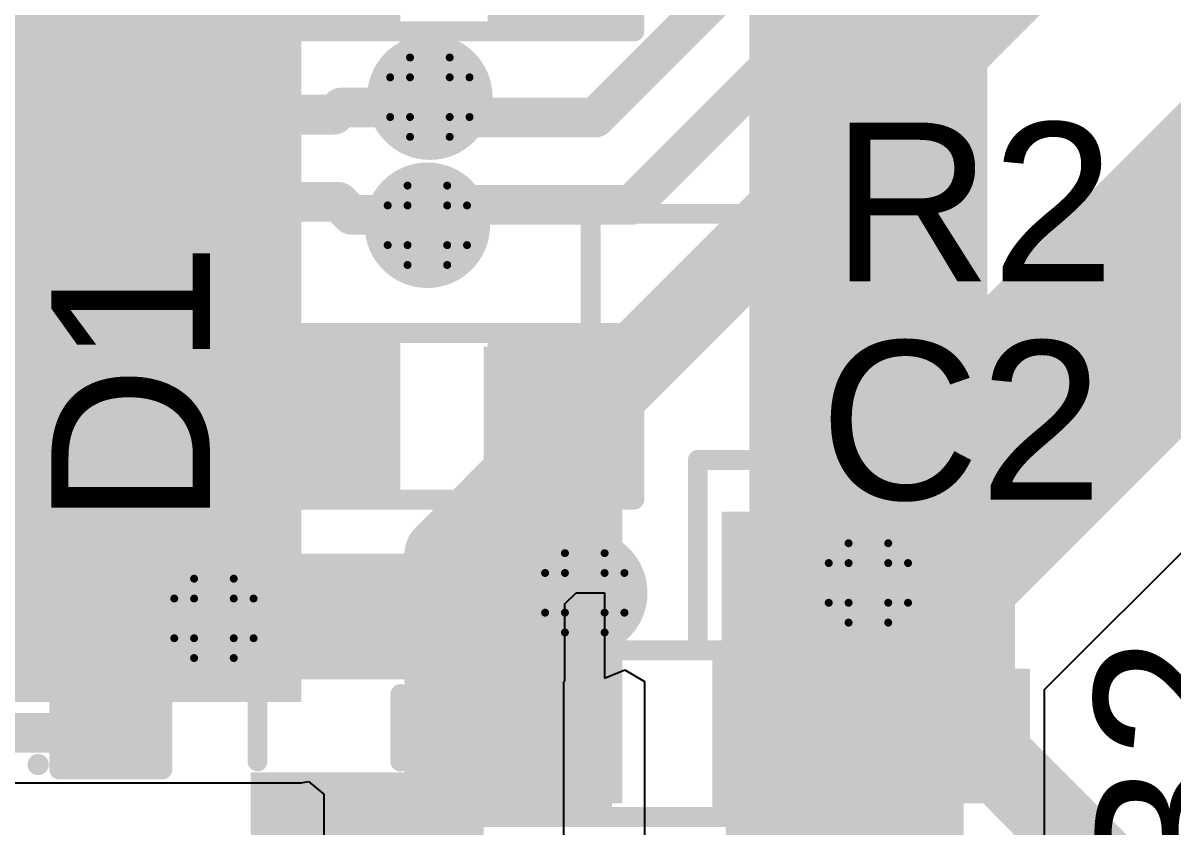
# Model space of a CAD drawing. Header units: millimetres. Extents: x -2.4 to 8.6, y -1 to 5.2.
# Drawn here: x -0.1971 to 0.0928, y 0.6825 to 0.8851 of the extents above; entities that cross this region are included whole.
import ezdxf

# ---------------------------------------------------------------- set-up
doc = ezdxf.new("R2010")
doc.units = ezdxf.units.MM
doc.header["$MEASUREMENT"] = 0
for name, color, linetype in [('BottomLayer', 5, 'Continuous'), ('BottomSolder', 6, 'Continuous'), ('DrillDrawing', 1, 'Continuous'), ('Mechanical2', 216, 'Continuous'), ('TopLayer', 1, 'Continuous'), ('TopOverlay', 2, 'Continuous'), ('TopPaste', 8, 'Continuous'), ('TopSolder', 216, 'Continuous'), ('ViaHoleLayer', 16, 'Continuous')]:
    doc.layers.add(name, color=color, linetype=linetype)
doc.styles.add('Arial', font='', dxfattribs={"height": 0.2})
doc.styles.get('Arial').set_extended_font_data('Arial')

# ---------------------------------------------------------------- blocks, each defined once
blk = doc.blocks.new('IND_0603__1608_M_______7')
at = {"layer": 'TopLayer'}
for points in [[(-0.03937, 0.01574805), (-0.015748, 0.01574805), (-0.015748, -0.01574805), (-0.03937, -0.01574805)], [(0.0157481, 0.01574805), (0.0393701, 0.01574805), (0.0393701, -0.01574805), (0.0157481, -0.01574805)]]:
    blk.add_hatch(color=1, dxfattribs=at).paths.add_polyline_path(points)
at = {"layer": 'TopPaste'}
for points in [[(-0.03937, 0.01574805), (-0.015748, 0.01574805), (-0.015748, -0.01574805), (-0.03937, -0.01574805)], [(0.0157481, 0.01574805), (0.0393701, 0.01574805), (0.0393701, -0.01574805), (0.0157481, -0.01574805)]]:
    blk.add_hatch(color=8, dxfattribs=at).paths.add_polyline_path(points)
at = {"layer": 'TopSolder'}
for points in [[(-0.04337, 0.01974805), (-0.011748, 0.01974805), (-0.011748, -0.01974805), (-0.04337, -0.01974805)], [(0.0117481, 0.01974805), (0.0433701, 0.01974805), (0.0433701, -0.01974805), (0.0117481, -0.01974805)]]:
    blk.add_hatch(color=216, dxfattribs=at).paths.add_polyline_path(points)
at = {"layer": 'TopOverlay', "const_width": 0.005}
for points in [[(0.009, 0.018), (-0.008, 0.018)], [(0.009, -0.018), (-0.008, -0.018)]]:
    blk.add_lwpolyline(points, dxfattribs=at)
at = {"layer": 'TopOverlay', "const_width": 0.0025}
for points in [[(-0.00925, 0.018, 1), (-0.00675, 0.018, 1)], [(0.00775, 0.018, 1), (0.01025, 0.018, 1)], [(-0.00925, -0.018, 1), (-0.00675, -0.018, 1)], [(0.00775, -0.018, 1), (0.01025, -0.018, 1)]]:
    blk.add_lwpolyline(points, format="xyb", close=True, dxfattribs=at)
blk = doc.blocks.new('R___0603_18')
at = {"layer": 'TopLayer'}
for points in [[(-0.015, 0.0175), (-0.015, -0.0175), (-0.045, -0.0175), (-0.045, 0.0175)], [(0.045, 0.0175), (0.045, -0.0175), (0.015, -0.0175), (0.015, 0.0175)]]:
    blk.add_hatch(color=1, dxfattribs=at).paths.add_polyline_path(points)
at = {"layer": 'TopPaste'}
for points in [[(-0.015, 0.0175), (-0.015, -0.0175), (-0.045, -0.0175), (-0.045, 0.0175)], [(0.045, 0.0175), (0.045, -0.0175), (0.015, -0.0175), (0.015, 0.0175)]]:
    blk.add_hatch(color=8, dxfattribs=at).paths.add_polyline_path(points)
at = {"layer": 'TopSolder'}
for points in [[(-0.011, 0.0215), (-0.011, -0.0215), (-0.049, -0.0215), (-0.049, 0.0215)], [(0.049, 0.0215), (0.049, -0.0215), (0.011, -0.0215), (0.011, 0.0215)]]:
    blk.add_hatch(color=216, dxfattribs=at).paths.add_polyline_path(points)
at = {"layer": 'TopOverlay', "const_width": 0.005}
for points in [[(-0.048, 0.021), (-0.048, -0.021)], [(0.048, 0.021), (-0.048, 0.021)], [(0.048, 0.021), (0.048, -0.021)], [(0.048, -0.021), (-0.048, -0.021)]]:
    blk.add_lwpolyline(points, dxfattribs=at)
at = {"layer": 'TopOverlay', "const_width": 0.0025}
for points in [[(-0.04925, 0.021, 1), (-0.04675, 0.021, 1)], [(-0.04925, 0.021, 1), (-0.04675, 0.021, 1)], [(0.04675, 0.021, 1), (0.04925, 0.021, 1)], [(0.04675, 0.021, 1), (0.04925, 0.021, 1)], [(-0.04925, -0.021, 1), (-0.04675, -0.021, 1)], [(-0.04925, -0.021, 1), (-0.04675, -0.021, 1)], [(0.04675, -0.021, 1), (0.04925, -0.021, 1)], [(0.04675, -0.021, 1), (0.04925, -0.021, 1)]]:
    blk.add_lwpolyline(points, format="xyb", close=True, dxfattribs=at)
blk = doc.blocks.new('R___0603_19')
at = {"layer": 'TopLayer'}
for points in [[(-0.015, 0.0175), (-0.015, -0.0175), (-0.045, -0.0175), (-0.045, 0.0175)], [(0.045, 0.0175), (0.045, -0.0175), (0.015, -0.0175), (0.015, 0.0175)]]:
    blk.add_hatch(color=1, dxfattribs=at).paths.add_polyline_path(points)
at = {"layer": 'TopPaste'}
for points in [[(-0.015, 0.0175), (-0.015, -0.0175), (-0.045, -0.0175), (-0.045, 0.0175)], [(0.045, 0.0175), (0.045, -0.0175), (0.015, -0.0175), (0.015, 0.0175)]]:
    blk.add_hatch(color=8, dxfattribs=at).paths.add_polyline_path(points)
at = {"layer": 'TopSolder'}
for points in [[(-0.011, 0.0215), (-0.011, -0.0215), (-0.049, -0.0215), (-0.049, 0.0215)], [(0.049, 0.0215), (0.049, -0.0215), (0.011, -0.0215), (0.011, 0.0215)]]:
    blk.add_hatch(color=216, dxfattribs=at).paths.add_polyline_path(points)
at = {"layer": 'TopOverlay', "const_width": 0.005}
for points in [[(0.048, 0.021), (-0.048, 0.021)], [(-0.048, 0.021), (-0.048, -0.021)], [(0.048, 0.021), (0.048, -0.021)], [(0.048, -0.021), (-0.048, -0.021)]]:
    blk.add_lwpolyline(points, dxfattribs=at)
at = {"layer": 'TopOverlay', "const_width": 0.0025}
for points in [[(-0.04925, 0.021, 1), (-0.04675, 0.021, 1)], [(-0.04925, 0.021, 1), (-0.04675, 0.021, 1)], [(0.04675, 0.021, 1), (0.04925, 0.021, 1)], [(0.04675, 0.021, 1), (0.04925, 0.021, 1)], [(-0.04925, -0.021, 1), (-0.04675, -0.021, 1)], [(-0.04925, -0.021, 1), (-0.04675, -0.021, 1)], [(0.04675, -0.021, 1), (0.04925, -0.021, 1)], [(0.04675, -0.021, 1), (0.04925, -0.021, 1)]]:
    blk.add_lwpolyline(points, format="xyb", close=True, dxfattribs=at)
blk = doc.blocks.new('IND_0603__1608_M_______30')
at = {"layer": 'TopLayer'}
for points in [[(-0.03937, 0.01574805), (-0.015748, 0.01574805), (-0.015748, -0.01574805), (-0.03937, -0.01574805)], [(0.0157481, 0.01574805), (0.0393701, 0.01574805), (0.0393701, -0.01574805), (0.0157481, -0.01574805)]]:
    blk.add_hatch(color=1, dxfattribs=at).paths.add_polyline_path(points)
at = {"layer": 'TopPaste'}
for points in [[(-0.03937, 0.01574805), (-0.015748, 0.01574805), (-0.015748, -0.01574805), (-0.03937, -0.01574805)], [(0.0157481, 0.01574805), (0.0393701, 0.01574805), (0.0393701, -0.01574805), (0.0157481, -0.01574805)]]:
    blk.add_hatch(color=8, dxfattribs=at).paths.add_polyline_path(points)
at = {"layer": 'TopSolder'}
for points in [[(-0.04337, 0.01974805), (-0.011748, 0.01974805), (-0.011748, -0.01974805), (-0.04337, -0.01974805)], [(0.0117481, 0.01974805), (0.0433701, 0.01974805), (0.0433701, -0.01974805), (0.0117481, -0.01974805)]]:
    blk.add_hatch(color=216, dxfattribs=at).paths.add_polyline_path(points)
at = {"layer": 'TopOverlay', "const_width": 0.005}
for points in [[(-0.008, 0.018), (0.009, 0.018)], [(-0.008, -0.018), (0.009, -0.018)]]:
    blk.add_lwpolyline(points, dxfattribs=at)
at = {"layer": 'TopOverlay', "const_width": 0.0025}
for points in [[(-0.00925, 0.018, 1), (-0.00675, 0.018, 1)], [(0.00775, 0.018, 1), (0.01025, 0.018, 1)], [(-0.00925, -0.018, 1), (-0.00675, -0.018, 1)], [(0.00775, -0.018, 1), (0.01025, -0.018, 1)]]:
    blk.add_lwpolyline(points, format="xyb", close=True, dxfattribs=at)
blk = doc.blocks.new('X1SON_31')
at = {"layer": 'TopLayer'}
for points in [[(-0.019685, 0.0098425), (-0.007874, 0.0098425), (-0.007874, -0.0098425), (-0.019685, -0.0098425)], [(0.0078741, 0.0098425), (0.0196851, 0.0098425), (0.0196851, -0.0098425), (0.0078741, -0.0098425)]]:
    blk.add_hatch(color=1, dxfattribs=at).paths.add_polyline_path(points)
at = {"layer": 'TopPaste'}
for points in [[(-0.019685, 0.0098425), (-0.007874, 0.0098425), (-0.007874, -0.0098425), (-0.019685, -0.0098425)], [(0.0078741, 0.0098425), (0.0196851, 0.0098425), (0.0196851, -0.0098425), (0.0078741, -0.0098425)]]:
    blk.add_hatch(color=8, dxfattribs=at).paths.add_polyline_path(points)
at = {"layer": 'TopSolder'}
for points in [[(-0.023685, 0.0138425), (-0.003874, 0.0138425), (-0.003874, -0.0138425), (-0.023685, -0.0138425)], [(0.0038741, 0.0138425), (0.0236851, 0.0138425), (0.0236851, -0.0138425), (0.0038741, -0.0138425)]]:
    blk.add_hatch(color=216, dxfattribs=at).paths.add_polyline_path(points)
at = {"layer": 'TopOverlay'}
for points, const_width in [([(-0.0215967, 0.0183104, 1), (-0.0219425, 0.0183104, 1)], 0.005), ([(-0.0231925, 0.0183104, 1), (-0.0206925, 0.0183104, 1)], 0.0025), ([(-0.0228467, 0.0183104, 1), (-0.0203467, 0.0183104, 1)], 0.0025), ([(-0.02425, 0.013, 1), (-0.02175, 0.013, 1)], 0.0025), ([(-0.02425, 0.013, 1), (-0.02175, 0.013, 1)], 0.0025), ([(0.02175, 0.013, 1), (0.02425, 0.013, 1)], 0.0025), ([(0.02175, 0.013, 1), (0.02425, 0.013, 1)], 0.0025), ([(-0.02425, -0.013, 1), (-0.02175, -0.013, 1)], 0.0025), ([(-0.02425, -0.013, 1), (-0.02175, -0.013, 1)], 0.0025), ([(0.02175, -0.013, 1), (0.02425, -0.013, 1)], 0.0025), ([(0.02175, -0.013, 1), (0.02425, -0.013, 1)], 0.0025)]:
    blk.add_lwpolyline(points, format="xyb", close=True, dxfattribs=dict(at, const_width=const_width))
at = {"layer": 'TopOverlay', "const_width": 0.005}
for points in [[(-0.023, 0.013), (0.023, 0.013)], [(-0.023, 0.013), (-0.023, -0.013)], [(0.023, 0.013), (0.023, -0.013)], [(-0.023, -0.013), (0.023, -0.013)]]:
    blk.add_lwpolyline(points, dxfattribs=at)
blk = doc.blocks.new('C___0603_75')
at = {"layer": 'TopLayer'}
for points in [[(-0.015, 0.0175), (-0.015, -0.0175), (-0.045, -0.0175), (-0.045, 0.0175)], [(0.045, 0.0175), (0.045, -0.0175), (0.015, -0.0175), (0.015, 0.0175)]]:
    blk.add_hatch(color=1, dxfattribs=at).paths.add_polyline_path(points)
at = {"layer": 'TopPaste'}
for points in [[(-0.015, 0.0175), (-0.015, -0.0175), (-0.045, -0.0175), (-0.045, 0.0175)], [(0.045, 0.0175), (0.045, -0.0175), (0.015, -0.0175), (0.015, 0.0175)]]:
    blk.add_hatch(color=8, dxfattribs=at).paths.add_polyline_path(points)
at = {"layer": 'TopSolder'}
for points in [[(-0.0126378, 0.0198622), (-0.0126378, -0.0198622), (-0.0473622, -0.0198622), (-0.0473622, 0.0198622)], [(0.0473622, 0.0198622), (0.0473622, -0.0198622), (0.0126378, -0.0198622), (0.0126378, 0.0198622)]]:
    blk.add_hatch(color=216, dxfattribs=at).paths.add_polyline_path(points)
at = {"layer": 'TopOverlay', "const_width": 0.005}
for points in [[(-0.049, 0.021), (-0.049, -0.021)], [(-0.018, 0.021), (-0.049, 0.021)], [(0.049, 0.021), (0.018, 0.021)], [(0.049, 0.021), (0.049, -0.021)], [(-0.018, -0.021), (-0.049, -0.021)], [(0.049, -0.021), (0.018, -0.021)]]:
    blk.add_lwpolyline(points, dxfattribs=at)
at = {"layer": 'TopOverlay', "const_width": 0.0025}
for points in [[(-0.05025, 0.021, 1), (-0.04775, 0.021, 1)], [(-0.05025, 0.021, 1), (-0.04775, 0.021, 1)], [(-0.01925, 0.021, 1), (-0.01675, 0.021, 1)], [(0.01675, 0.021, 1), (0.01925, 0.021, 1)], [(0.04775, 0.021, 1), (0.05025, 0.021, 1)], [(0.04775, 0.021, 1), (0.05025, 0.021, 1)], [(-0.05025, -0.021, 1), (-0.04775, -0.021, 1)], [(-0.05025, -0.021, 1), (-0.04775, -0.021, 1)], [(-0.01925, -0.021, 1), (-0.01675, -0.021, 1)], [(0.01675, -0.021, 1), (0.01925, -0.021, 1)], [(0.04775, -0.021, 1), (0.05025, -0.021, 1)], [(0.04775, -0.021, 1), (0.05025, -0.021, 1)]]:
    blk.add_lwpolyline(points, format="xyb", close=True, dxfattribs=at)

msp = doc.modelspace()

# ---------------------------------------------------------------- hatches: boundary and pattern name
at = {"layer": 'BottomLayer'}
msp.add_hatch(color=5, dxfattribs=at).paths.add_polyline_path([(-0.234, 0.714), (-0.127, 0.714), (-0.127, 0.95), (-0.234, 0.95)])
h = msp.add_hatch(color=5, dxfattribs=at)
edge = h.paths.add_edge_path()
edge.add_arc((-0.0945583, 0.8664081), 0.011811, 0, 360)
h = msp.add_hatch(color=5, dxfattribs=at)
edge = h.paths.add_edge_path()
edge.add_arc((-0.095189, 0.8341294), 0.011811, 0, 360)
h = msp.add_hatch(color=5, dxfattribs=at)
edge = h.paths.add_edge_path()
edge.add_arc((0.016, 0.744), 0.011811, 0, 360)
h = msp.add_hatch(color=5, dxfattribs=at)
edge = h.paths.add_edge_path()
edge.add_arc((-0.0555063, 0.7415062), 0.011811, 0, 360)
h = msp.add_hatch(color=5, dxfattribs=at)
edge = h.paths.add_edge_path()
edge.add_arc((-0.149, 0.735071), 0.011811, 0, 360)
at = {"layer": 'BottomSolder'}
h = msp.add_hatch(color=6, dxfattribs=at)
edge = h.paths.add_edge_path()
edge.add_arc((-0.0945583, 0.8664081), 0.015811, 0, 360)
h = msp.add_hatch(color=6, dxfattribs=at)
edge = h.paths.add_edge_path()
edge.add_arc((-0.095189, 0.8341294), 0.015811, 0, 360)
h = msp.add_hatch(color=6, dxfattribs=at)
edge = h.paths.add_edge_path()
edge.add_arc((0.016, 0.744), 0.015811, 0, 360)
h = msp.add_hatch(color=6, dxfattribs=at)
edge = h.paths.add_edge_path()
edge.add_arc((-0.0555063, 0.7415062), 0.015811, 0, 360)
h = msp.add_hatch(color=6, dxfattribs=at)
edge = h.paths.add_edge_path()
edge.add_arc((-0.149, 0.735071), 0.015811, 0, 360)
at = {"layer": 'TopLayer'}
h = msp.add_hatch(color=1, dxfattribs=at)
edge = h.paths.add_edge_path()
edge.add_arc((-0.0945583, 0.8664081), 0.011811, 0, 360)
h = msp.add_hatch(color=1, dxfattribs=at)
edge = h.paths.add_edge_path()
edge.add_arc((-0.095189, 0.8341294), 0.011811, 0, 360)
for points in [[(-0.081, 0.6885), (-0.046, 0.6885), (-0.046, 0.8035), (-0.081, 0.8035)], [(-0.021, 0.6885), (0.053, 0.6885), (0.053, 0.762), (-0.021, 0.762)], [(-0.1357481, 0.642), (-0.1010001, 0.642), (-0.1010001, 0.6922518), (-0.1357481, 0.6922518)]]:
    msp.add_hatch(color=1, dxfattribs=at).paths.add_polyline_path(points)
h = msp.add_hatch(color=1, dxfattribs=at)
edge = h.paths.add_edge_path()
edge.add_arc((0.016, 0.744), 0.011811, 0, 360)
h = msp.add_hatch(color=1, dxfattribs=at)
edge = h.paths.add_edge_path()
edge.add_arc((-0.0555063, 0.7415062), 0.011811, 0, 360)
h = msp.add_hatch(color=1, dxfattribs=at)
edge = h.paths.add_edge_path()
edge.add_arc((-0.149, 0.735071), 0.011811, 0, 360)
at = {"layer": 'TopSolder'}
h = msp.add_hatch(color=216, dxfattribs=at)
edge = h.paths.add_edge_path()
edge.add_arc((-0.0945583, 0.8664081), 0.015811, 0, 360)
h = msp.add_hatch(color=216, dxfattribs=at)
edge = h.paths.add_edge_path()
edge.add_arc((-0.095189, 0.8341294), 0.015811, 0, 360)
h = msp.add_hatch(color=216, dxfattribs=at)
edge = h.paths.add_edge_path()
edge.add_arc((0.016, 0.744), 0.015811, 0, 360)
h = msp.add_hatch(color=216, dxfattribs=at)
edge = h.paths.add_edge_path()
edge.add_arc((-0.0555063, 0.7415062), 0.015811, 0, 360)
h = msp.add_hatch(color=216, dxfattribs=at)
edge = h.paths.add_edge_path()
edge.add_arc((-0.149, 0.735071), 0.015811, 0, 360)
at = {"layer": 'ViaHoleLayer'}
h = msp.add_hatch(color=16, dxfattribs=at)
edge = h.paths.add_edge_path()
edge.add_arc((-0.0945583, 0.8664081), 0.0059055, 0, 360)
h = msp.add_hatch(color=16, dxfattribs=at)
edge = h.paths.add_edge_path()
edge.add_arc((-0.095189, 0.8341294), 0.0059055, 0, 360)
h = msp.add_hatch(color=16, dxfattribs=at)
edge = h.paths.add_edge_path()
edge.add_arc((0.016, 0.744), 0.0059055, 0, 360)
h = msp.add_hatch(color=16, dxfattribs=at)
edge = h.paths.add_edge_path()
edge.add_arc((-0.0555063, 0.7415062), 0.0059055, 0, 360)
h = msp.add_hatch(color=16, dxfattribs=at)
edge = h.paths.add_edge_path()
edge.add_arc((-0.149, 0.735071), 0.0059055, 0, 360)

# ---------------------------------------------------------------- linework, layer by layer
at = {"layer": 'BottomLayer'}
for p, q in [((0.0604314, 0.7171106), (0.1648894, 0.8215686)), ((-0.0605063, 0.7386983), (-0.0576984, 0.7415062)), ((-0.0576984, 0.7415062), (-0.0505063, 0.7415062)), ((-0.0505063, 0.7415062), (-0.0505063, 0.7199692)), ((-0.0605063, 0.7192531), (-0.0605063, 0.7386983)), ((-0.0505063, 0.7199692), (-0.0454315, 0.7220713)), ((-0.0454315, 0.7220713), (-0.0404314, 0.7192028)), ((-0.0607411, 0.7190963), (-0.0605063, 0.7192531)), ((-0.0607411, 0.6290008), (-0.0607411, 0.7190963)), ((-0.0404314, 0.7192028), (-0.0404314, 0.25)), ((0.0604314, 0.25), (0.0604314, 0.7171106)), ((-0.234, 0.6936082), (-0.127, 0.6936082)), ((-0.127, 0.6936082), (-0.125124, 0.6939814)), ((-0.125124, 0.6939814), (-0.1212589, 0.6908093)), ((-0.1212589, 0.6908093), (-0.1212589, 0.6415337))]:
    msp.add_line(p, q, dxfattribs=at)
for points, const_width in [([(-0.0437312, 0.8392688), (0.3559093, 1.2389093)], 0.01), ([(-0.091, 0.751), (0.359, 1.201)], 0.02), ([(-0.0528438, 0.8612688), (0.2370538, 1.1511664)], 0.01), ([(0.016, 0.744), (0.144, 0.872)], 0.06), ([(-0.0945583, 0.8664081), (-0.0919519, 0.8638017)], 0.01), ([(-0.0919519, 0.8638017), (-0.0844224, 0.8638017)], 0.01), ([(-0.0844224, 0.8638017), (-0.0818894, 0.8612687)], 0.01), ([(-0.0818894, 0.8612687), (-0.0677473, 0.8612687)], 0.01), ([(-0.0677473, 0.8612687), (-0.0677472, 0.8612688)], 0.01), ([(-0.0677472, 0.8612688), (-0.0528438, 0.8612688)], 0.01), ([(-0.085053, 0.8367358), (-0.0825201, 0.8392687)], 0.01), ([(-0.0825201, 0.8392687), (-0.0586347, 0.8392687)], 0.01), ([(-0.0586347, 0.8392687), (-0.0586346, 0.8392688)], 0.01), ([(-0.0586346, 0.8392688), (-0.0437312, 0.8392688)], 0.01), ([(-0.095189, 0.8341294), (-0.0925826, 0.8367358)], 0.01), ([(-0.0925826, 0.8367358), (-0.085053, 0.8367358)], 0.01), ([(0.01, 0.738), (0.016, 0.744)], 0.06), ([(0.01, 0.25), (0.01, 0.738)], 0.06), ([(-0.091, 0.629), (-0.091, 0.751)], 0.02)]:
    msp.add_lwpolyline(points, dxfattribs=dict(at, const_width=const_width))
for points, const_width in [([(-0.0970583, 0.8664081, 1), (-0.0920583, 0.8664081, 1)], 0.005), ([(-0.0944519, 0.8638017, 1), (-0.0894519, 0.8638017, 1)], 0.005), ([(-0.0944519, 0.8638017, 1), (-0.0894519, 0.8638017, 1)], 0.005), ([(-0.0869224, 0.8638017, 1), (-0.0819224, 0.8638017, 1)], 0.005), ([(-0.0869224, 0.8638017, 1), (-0.0819224, 0.8638017, 1)], 0.005), ([(-0.0843894, 0.8612687, 1), (-0.0793894, 0.8612687, 1)], 0.005), ([(-0.0843894, 0.8612687, 1), (-0.0793894, 0.8612687, 1)], 0.005), ([(-0.0702473, 0.8612687, 1), (-0.0652473, 0.8612687, 1)], 0.005), ([(-0.0702473, 0.8612687, 1), (-0.0652473, 0.8612687, 1)], 0.005), ([(-0.0702472, 0.8612688, 1), (-0.0652472, 0.8612688, 1)], 0.005), ([(-0.0702472, 0.8612688, 1), (-0.0652472, 0.8612688, 1)], 0.005), ([(-0.0553438, 0.8612688, 1), (-0.0503438, 0.8612688, 1)], 0.005), ([(-0.0553438, 0.8612688, 1), (-0.0503438, 0.8612688, 1)], 0.005), ([(-0.0850201, 0.8392687, 1), (-0.0800201, 0.8392687, 1)], 0.005), ([(-0.0850201, 0.8392687, 1), (-0.0800201, 0.8392687, 1)], 0.005), ([(-0.0611347, 0.8392687, 1), (-0.0561347, 0.8392687, 1)], 0.005), ([(-0.0611347, 0.8392687, 1), (-0.0561347, 0.8392687, 1)], 0.005), ([(-0.0611346, 0.8392688, 1), (-0.0561346, 0.8392688, 1)], 0.005), ([(-0.0611346, 0.8392688, 1), (-0.0561346, 0.8392688, 1)], 0.005), ([(-0.0462312, 0.8392688, 1), (-0.0412312, 0.8392688, 1)], 0.005), ([(-0.0462312, 0.8392688, 1), (-0.0412312, 0.8392688, 1)], 0.005), ([(-0.0950826, 0.8367358, 1), (-0.0900826, 0.8367358, 1)], 0.005), ([(-0.0950826, 0.8367358, 1), (-0.0900826, 0.8367358, 1)], 0.005), ([(-0.087553, 0.8367358, 1), (-0.082553, 0.8367358, 1)], 0.005), ([(-0.087553, 0.8367358, 1), (-0.082553, 0.8367358, 1)], 0.005), ([(-0.097689, 0.8341294, 1), (-0.092689, 0.8341294, 1)], 0.005), ([(0.001, 0.744, 1), (0.031, 0.744, 1)], 0.03), ([(0.001, 0.744, 1), (0.031, 0.744, 1)], 0.03), ([(-0.005, 0.738, 1), (0.025, 0.738, 1)], 0.03), ([(-0.005, 0.738, 1), (0.025, 0.738, 1)], 0.03), ([(-0.096, 0.751, 1), (-0.086, 0.751, 1)], 0.01), ([(-0.096, 0.751, 1), (-0.086, 0.751, 1)], 0.01)]:
    msp.add_lwpolyline(points, format="xyb", close=True, dxfattribs=dict(at, const_width=const_width))
at = {"layer": 'DrillDrawing', "const_width": 0.002}
for points in [[(-0.0995583, 0.8714081), (-0.0995583, 0.8764081)], [(-0.0995583, 0.8764081), (-0.0895583, 0.8764081)], [(-0.0895583, 0.8714081), (-0.0895583, 0.8764081)], [(-0.1045583, 0.8614081), (-0.1045583, 0.8714081)], [(-0.1045583, 0.8714081), (-0.0995583, 0.8714081)], [(-0.0895583, 0.8714081), (-0.0845583, 0.8714081)], [(-0.0845583, 0.8614081), (-0.0845583, 0.8714081)], [(-0.1045583, 0.8614081), (-0.0995583, 0.8614081)], [(-0.0995583, 0.8564081), (-0.0995583, 0.8614081)], [(-0.0895583, 0.8614081), (-0.0845583, 0.8614081)], [(-0.0895583, 0.8564081), (-0.0895583, 0.8614081)], [(-0.0995583, 0.8564081), (-0.0895583, 0.8564081)], [(-0.100189, 0.8391294), (-0.100189, 0.8441294)], [(-0.100189, 0.8441294), (-0.090189, 0.8441294)], [(-0.090189, 0.8391294), (-0.090189, 0.8441294)], [(-0.105189, 0.8291294), (-0.105189, 0.8391294)], [(-0.105189, 0.8391294), (-0.100189, 0.8391294)], [(-0.090189, 0.8391294), (-0.085189, 0.8391294)], [(-0.085189, 0.8291294), (-0.085189, 0.8391294)], [(-0.105189, 0.8291294), (-0.100189, 0.8291294)], [(-0.100189, 0.8241294), (-0.100189, 0.8291294)], [(-0.090189, 0.8291294), (-0.085189, 0.8291294)], [(-0.090189, 0.8241294), (-0.090189, 0.8291294)], [(-0.100189, 0.8241294), (-0.090189, 0.8241294)], [(0.011, 0.749), (0.011, 0.754)], [(0.011, 0.754), (0.021, 0.754)], [(0.021, 0.749), (0.021, 0.754)], [(-0.0605063, 0.7465062), (-0.0605063, 0.7515062)], [(-0.0605063, 0.7515062), (-0.0505063, 0.7515062)], [(-0.0505063, 0.7465062), (-0.0505063, 0.7515062)], [(0.006, 0.739), (0.006, 0.749)], [(0.006, 0.749), (0.011, 0.749)], [(0.021, 0.749), (0.026, 0.749)], [(0.026, 0.739), (0.026, 0.749)], [(-0.154, 0.740071), (-0.154, 0.745071)], [(-0.154, 0.745071), (-0.144, 0.745071)], [(-0.144, 0.740071), (-0.144, 0.745071)], [(-0.0655063, 0.7365062), (-0.0655063, 0.7465062)], [(-0.0655063, 0.7465062), (-0.0605063, 0.7465062)], [(-0.0505063, 0.7465062), (-0.0455063, 0.7465062)], [(-0.0455063, 0.7365062), (-0.0455063, 0.7465062)], [(-0.159, 0.730071), (-0.159, 0.740071)], [(-0.159, 0.740071), (-0.154, 0.740071)], [(-0.144, 0.740071), (-0.139, 0.740071)], [(-0.139, 0.730071), (-0.139, 0.740071)], [(0.006, 0.739), (0.011, 0.739)], [(0.011, 0.734), (0.011, 0.739)], [(0.021, 0.739), (0.026, 0.739)], [(0.021, 0.734), (0.021, 0.739)], [(-0.0655063, 0.7365062), (-0.0605063, 0.7365062)], [(-0.0605063, 0.7315062), (-0.0605063, 0.7365062)], [(-0.0505063, 0.7365062), (-0.0455063, 0.7365062)], [(-0.0505063, 0.7315062), (-0.0505063, 0.7365062)], [(0.011, 0.734), (0.021, 0.734)], [(-0.159, 0.730071), (-0.154, 0.730071)], [(-0.154, 0.725071), (-0.154, 0.730071)], [(-0.144, 0.730071), (-0.139, 0.730071)], [(-0.144, 0.725071), (-0.144, 0.730071)], [(-0.0605063, 0.7315062), (-0.0505063, 0.7315062)], [(-0.154, 0.725071), (-0.144, 0.725071)]]:
    msp.add_lwpolyline(points, dxfattribs=at)
at = {"layer": 'DrillDrawing', "const_width": 0.001}
for points in [[(-0.1000583, 0.8764081, 1), (-0.0990583, 0.8764081, 1)], [(-0.1000583, 0.8764081, 1), (-0.0990583, 0.8764081, 1)], [(-0.0900583, 0.8764081, 1), (-0.0890583, 0.8764081, 1)], [(-0.0900583, 0.8764081, 1), (-0.0890583, 0.8764081, 1)], [(-0.1050583, 0.8714081, 1), (-0.1040583, 0.8714081, 1)], [(-0.1050583, 0.8714081, 1), (-0.1040583, 0.8714081, 1)], [(-0.1000583, 0.8714081, 1), (-0.0990583, 0.8714081, 1)], [(-0.1000583, 0.8714081, 1), (-0.0990583, 0.8714081, 1)], [(-0.0900583, 0.8714081, 1), (-0.0890583, 0.8714081, 1)], [(-0.0900583, 0.8714081, 1), (-0.0890583, 0.8714081, 1)], [(-0.0850583, 0.8714081, 1), (-0.0840583, 0.8714081, 1)], [(-0.0850583, 0.8714081, 1), (-0.0840583, 0.8714081, 1)], [(-0.1050583, 0.8614081, 1), (-0.1040583, 0.8614081, 1)], [(-0.1050583, 0.8614081, 1), (-0.1040583, 0.8614081, 1)], [(-0.1000583, 0.8614081, 1), (-0.0990583, 0.8614081, 1)], [(-0.1000583, 0.8614081, 1), (-0.0990583, 0.8614081, 1)], [(-0.0900583, 0.8614081, 1), (-0.0890583, 0.8614081, 1)], [(-0.0900583, 0.8614081, 1), (-0.0890583, 0.8614081, 1)], [(-0.0850583, 0.8614081, 1), (-0.0840583, 0.8614081, 1)], [(-0.0850583, 0.8614081, 1), (-0.0840583, 0.8614081, 1)], [(-0.1000583, 0.8564081, 1), (-0.0990583, 0.8564081, 1)], [(-0.1000583, 0.8564081, 1), (-0.0990583, 0.8564081, 1)], [(-0.0900583, 0.8564081, 1), (-0.0890583, 0.8564081, 1)], [(-0.0900583, 0.8564081, 1), (-0.0890583, 0.8564081, 1)], [(-0.100689, 0.8441294, 1), (-0.099689, 0.8441294, 1)], [(-0.100689, 0.8441294, 1), (-0.099689, 0.8441294, 1)], [(-0.090689, 0.8441294, 1), (-0.089689, 0.8441294, 1)], [(-0.090689, 0.8441294, 1), (-0.089689, 0.8441294, 1)], [(-0.105689, 0.8391294, 1), (-0.104689, 0.8391294, 1)], [(-0.105689, 0.8391294, 1), (-0.104689, 0.8391294, 1)], [(-0.100689, 0.8391294, 1), (-0.099689, 0.8391294, 1)], [(-0.100689, 0.8391294, 1), (-0.099689, 0.8391294, 1)], [(-0.090689, 0.8391294, 1), (-0.089689, 0.8391294, 1)], [(-0.090689, 0.8391294, 1), (-0.089689, 0.8391294, 1)], [(-0.085689, 0.8391294, 1), (-0.084689, 0.8391294, 1)], [(-0.085689, 0.8391294, 1), (-0.084689, 0.8391294, 1)], [(-0.105689, 0.8291294, 1), (-0.104689, 0.8291294, 1)], [(-0.105689, 0.8291294, 1), (-0.104689, 0.8291294, 1)], [(-0.100689, 0.8291294, 1), (-0.099689, 0.8291294, 1)], [(-0.100689, 0.8291294, 1), (-0.099689, 0.8291294, 1)], [(-0.090689, 0.8291294, 1), (-0.089689, 0.8291294, 1)], [(-0.090689, 0.8291294, 1), (-0.089689, 0.8291294, 1)], [(-0.085689, 0.8291294, 1), (-0.084689, 0.8291294, 1)], [(-0.085689, 0.8291294, 1), (-0.084689, 0.8291294, 1)], [(-0.100689, 0.8241294, 1), (-0.099689, 0.8241294, 1)], [(-0.100689, 0.8241294, 1), (-0.099689, 0.8241294, 1)], [(-0.090689, 0.8241294, 1), (-0.089689, 0.8241294, 1)], [(-0.090689, 0.8241294, 1), (-0.089689, 0.8241294, 1)], [(0.0105, 0.754, 1), (0.0115, 0.754, 1)], [(0.0105, 0.754, 1), (0.0115, 0.754, 1)], [(0.0205, 0.754, 1), (0.0215, 0.754, 1)], [(0.0205, 0.754, 1), (0.0215, 0.754, 1)], [(-0.0610063, 0.7515062, 1), (-0.0600063, 0.7515062, 1)], [(-0.0610063, 0.7515062, 1), (-0.0600063, 0.7515062, 1)], [(-0.0510063, 0.7515062, 1), (-0.0500063, 0.7515062, 1)], [(-0.0510063, 0.7515062, 1), (-0.0500063, 0.7515062, 1)], [(0.0055, 0.749, 1), (0.0065, 0.749, 1)], [(0.0055, 0.749, 1), (0.0065, 0.749, 1)], [(0.0105, 0.749, 1), (0.0115, 0.749, 1)], [(0.0105, 0.749, 1), (0.0115, 0.749, 1)], [(0.0205, 0.749, 1), (0.0215, 0.749, 1)], [(0.0205, 0.749, 1), (0.0215, 0.749, 1)], [(0.0255, 0.749, 1), (0.0265, 0.749, 1)], [(0.0255, 0.749, 1), (0.0265, 0.749, 1)], [(-0.1545, 0.745071, 1), (-0.1535, 0.745071, 1)], [(-0.1545, 0.745071, 1), (-0.1535, 0.745071, 1)], [(-0.1445, 0.745071, 1), (-0.1435, 0.745071, 1)], [(-0.1445, 0.745071, 1), (-0.1435, 0.745071, 1)], [(-0.0660063, 0.7465062, 1), (-0.0650063, 0.7465062, 1)], [(-0.0660063, 0.7465062, 1), (-0.0650063, 0.7465062, 1)], [(-0.0610063, 0.7465062, 1), (-0.0600063, 0.7465062, 1)], [(-0.0610063, 0.7465062, 1), (-0.0600063, 0.7465062, 1)], [(-0.0510063, 0.7465062, 1), (-0.0500063, 0.7465062, 1)], [(-0.0510063, 0.7465062, 1), (-0.0500063, 0.7465062, 1)], [(-0.0460063, 0.7465062, 1), (-0.0450063, 0.7465062, 1)], [(-0.0460063, 0.7465062, 1), (-0.0450063, 0.7465062, 1)], [(-0.1595, 0.740071, 1), (-0.1585, 0.740071, 1)], [(-0.1595, 0.740071, 1), (-0.1585, 0.740071, 1)], [(-0.1545, 0.740071, 1), (-0.1535, 0.740071, 1)], [(-0.1545, 0.740071, 1), (-0.1535, 0.740071, 1)], [(-0.1445, 0.740071, 1), (-0.1435, 0.740071, 1)], [(-0.1445, 0.740071, 1), (-0.1435, 0.740071, 1)], [(-0.1395, 0.740071, 1), (-0.1385, 0.740071, 1)], [(-0.1395, 0.740071, 1), (-0.1385, 0.740071, 1)], [(0.0055, 0.739, 1), (0.0065, 0.739, 1)], [(0.0055, 0.739, 1), (0.0065, 0.739, 1)], [(0.0105, 0.739, 1), (0.0115, 0.739, 1)], [(0.0105, 0.739, 1), (0.0115, 0.739, 1)], [(0.0205, 0.739, 1), (0.0215, 0.739, 1)], [(0.0205, 0.739, 1), (0.0215, 0.739, 1)], [(0.0255, 0.739, 1), (0.0265, 0.739, 1)], [(0.0255, 0.739, 1), (0.0265, 0.739, 1)], [(-0.0660063, 0.7365062, 1), (-0.0650063, 0.7365062, 1)], [(-0.0660063, 0.7365062, 1), (-0.0650063, 0.7365062, 1)], [(-0.0610063, 0.7365062, 1), (-0.0600063, 0.7365062, 1)], [(-0.0610063, 0.7365062, 1), (-0.0600063, 0.7365062, 1)], [(-0.0510063, 0.7365062, 1), (-0.0500063, 0.7365062, 1)], [(-0.0510063, 0.7365062, 1), (-0.0500063, 0.7365062, 1)], [(-0.0460063, 0.7365062, 1), (-0.0450063, 0.7365062, 1)], [(-0.0460063, 0.7365062, 1), (-0.0450063, 0.7365062, 1)], [(0.0105, 0.734, 1), (0.0115, 0.734, 1)], [(0.0105, 0.734, 1), (0.0115, 0.734, 1)], [(0.0205, 0.734, 1), (0.0215, 0.734, 1)], [(0.0205, 0.734, 1), (0.0215, 0.734, 1)], [(-0.1595, 0.730071, 1), (-0.1585, 0.730071, 1)], [(-0.1595, 0.730071, 1), (-0.1585, 0.730071, 1)], [(-0.1545, 0.730071, 1), (-0.1535, 0.730071, 1)], [(-0.1545, 0.730071, 1), (-0.1535, 0.730071, 1)], [(-0.1445, 0.730071, 1), (-0.1435, 0.730071, 1)], [(-0.1445, 0.730071, 1), (-0.1435, 0.730071, 1)], [(-0.1395, 0.730071, 1), (-0.1385, 0.730071, 1)], [(-0.1395, 0.730071, 1), (-0.1385, 0.730071, 1)], [(-0.0610063, 0.7315062, 1), (-0.0600063, 0.7315062, 1)], [(-0.0610063, 0.7315062, 1), (-0.0600063, 0.7315062, 1)], [(-0.0510063, 0.7315062, 1), (-0.0500063, 0.7315062, 1)], [(-0.0510063, 0.7315062, 1), (-0.0500063, 0.7315062, 1)], [(-0.1545, 0.725071, 1), (-0.1535, 0.725071, 1)], [(-0.1545, 0.725071, 1), (-0.1535, 0.725071, 1)], [(-0.1445, 0.725071, 1), (-0.1435, 0.725071, 1)], [(-0.1445, 0.725071, 1), (-0.1435, 0.725071, 1)]]:
    msp.add_lwpolyline(points, format="xyb", close=True, dxfattribs=at)
at = {"layer": 'Mechanical2', "const_width": 0.01}
msp.add_lwpolyline([(1.3342414, 2.1353646, -6.230382161824239), (0.4717932, 2.1362379)], format="xyb", dxfattribs=at)
at = {"layer": 'TopLayer'}
for points, const_width in [([(0.016, 0.744), (0.016, 1.0428528)], 0.06), ([(-0.1450079, 0.8799921), (-0.1335, 0.8915)], 0.01), ([(-0.224874, 0.8799921), (-0.1450079, 0.8799921)], 0.01), ([(-0.0971647, 0.8638017), (-0.0945583, 0.8664081)], 0.01), ([(-0.2163996, 0.8620001), (-0.1186818, 0.8620001)], 0.01), ([(-0.1186818, 0.8620001), (-0.1168802, 0.8638017)], 0.01), ([(-0.1168802, 0.8638017), (-0.0971647, 0.8638017)], 0.01), ([(-0.224874, 0.8400001), (-0.1175222, 0.8400001)], 0.01), ([(-0.1175222, 0.8400001), (-0.1142579, 0.8367358)], 0.01), ([(-0.1142579, 0.8367358), (-0.0977954, 0.8367358)], 0.01), ([(-0.0977954, 0.8367358), (-0.095189, 0.8341294)], 0.01), ([(-0.121, 0.7835), (-0.121, 0.786)], 0.01), ([(-0.071, 0.776), (-0.061, 0.786)], 0.01), ([(-0.136, 0.7685), (-0.121, 0.7835)], 0.01), ([(-0.1426948, 0.761882), (-0.1360768, 0.7685)], 0.01), ([(-0.1360768, 0.7685), (-0.136, 0.7685)], 0.01), ([(0.016, 0.72525), (0.016, 0.744)], 0.06), ([(-0.224874, 0.761882), (-0.1426948, 0.761882)], 0.01), ([(-0.2247283, 0.7361457), (-0.1205867, 0.7361457)], 0.02), ([(-0.1205867, 0.7361457), (-0.12, 0.735559)], 0.02), ([(-0.071, 0.711), (-0.066, 0.706)], 0.02), ([(0.0409371, 0.7065591), (0.075, 0.6724962)], 0.02), ([(-0.006, 0.706), (-0.004, 0.708)], 0.015), ([(-0.2234488, 0.7062205), (-0.175, 0.7062205)], 0.01), ([(0.0364409, 0.703), (0.037, 0.7035591)], 0.015), ([(0.037, 0.7065591), (0.0409371, 0.7065591)], 0.01)]:
    msp.add_lwpolyline(points, dxfattribs=dict(at, const_width=const_width))
for points, const_width in [([(-0.1475079, 0.8799921, 1), (-0.1425079, 0.8799921, 1)], 0.005), ([(-0.1475079, 0.8799921, 1), (-0.1425079, 0.8799921, 1)], 0.005), ([(-0.0970583, 0.8664081, 1), (-0.0920583, 0.8664081, 1)], 0.005), ([(-0.1211818, 0.8620001, 1), (-0.1161818, 0.8620001, 1)], 0.005), ([(-0.1211818, 0.8620001, 1), (-0.1161818, 0.8620001, 1)], 0.005), ([(-0.1193802, 0.8638017, 1), (-0.1143802, 0.8638017, 1)], 0.005), ([(-0.1193802, 0.8638017, 1), (-0.1143802, 0.8638017, 1)], 0.005), ([(-0.0996647, 0.8638017, 1), (-0.0946647, 0.8638017, 1)], 0.005), ([(-0.0996647, 0.8638017, 1), (-0.0946647, 0.8638017, 1)], 0.005), ([(-0.1200222, 0.8400001, 1), (-0.1150222, 0.8400001, 1)], 0.005), ([(-0.1200222, 0.8400001, 1), (-0.1150222, 0.8400001, 1)], 0.005), ([(-0.1167579, 0.8367358, 1), (-0.1117579, 0.8367358, 1)], 0.005), ([(-0.1167579, 0.8367358, 1), (-0.1117579, 0.8367358, 1)], 0.005), ([(-0.1002954, 0.8367358, 1), (-0.0952954, 0.8367358, 1)], 0.005), ([(-0.1002954, 0.8367358, 1), (-0.0952954, 0.8367358, 1)], 0.005), ([(-0.097689, 0.8341294, 1), (-0.092689, 0.8341294, 1)], 0.005), ([(-0.1235, 0.786, 1), (-0.1185, 0.786, 1)], 0.005), ([(-0.0635, 0.786, 1), (-0.0585, 0.786, 1)], 0.005), ([(-0.1235, 0.7835, 1), (-0.1185, 0.7835, 1)], 0.005), ([(-0.1235, 0.7835, 1), (-0.1185, 0.7835, 1)], 0.005), ([(-0.0735, 0.776, 1), (-0.0685, 0.776, 1)], 0.005), ([(-0.1385768, 0.7685, 1), (-0.1335768, 0.7685, 1)], 0.005), ([(-0.1385768, 0.7685, 1), (-0.1335768, 0.7685, 1)], 0.005), ([(-0.1385, 0.7685, 1), (-0.1335, 0.7685, 1)], 0.005), ([(-0.1385, 0.7685, 1), (-0.1335, 0.7685, 1)], 0.005), ([(0.001, 0.744, 1), (0.031, 0.744, 1)], 0.03), ([(0.001, 0.744, 1), (0.031, 0.744, 1)], 0.03), ([(-0.1451948, 0.761882, 1), (-0.1401948, 0.761882, 1)], 0.005), ([(-0.1451948, 0.761882, 1), (-0.1401948, 0.761882, 1)], 0.005), ([(0.001, 0.72525, 1), (0.031, 0.72525, 1)], 0.03), ([(-0.1255867, 0.7361457, 1), (-0.1155867, 0.7361457, 1)], 0.01), ([(-0.1255867, 0.7361457, 1), (-0.1155867, 0.7361457, 1)], 0.01), ([(-0.125, 0.735559, 1), (-0.115, 0.735559, 1)], 0.01), ([(-0.076, 0.711, 1), (-0.066, 0.711, 1)], 0.01), ([(0.0359371, 0.7065591, 1), (0.0459371, 0.7065591, 1)], 0.01), ([(-0.071, 0.706, 1), (-0.061, 0.706, 1)], 0.01), ([(-0.00975, 0.706, 1), (-0.00225, 0.706, 1)], 0.0075), ([(-0.00775, 0.708, 1), (-0.00025, 0.708, 1)], 0.0075), ([(-0.1775, 0.7062205, 1), (-0.1725, 0.7062205, 1)], 0.005), ([(0.0326909, 0.703, 1), (0.0401909, 0.703, 1)], 0.0075), ([(0.03325, 0.7035591, 1), (0.04075, 0.7035591, 1)], 0.0075), ([(0.0345, 0.7065591, 1), (0.0395, 0.7065591, 1)], 0.005), ([(0.0384371, 0.7065591, 1), (0.0434371, 0.7065591, 1)], 0.005)]:
    msp.add_lwpolyline(points, format="xyb", close=True, dxfattribs=dict(at, const_width=const_width))
at = {"layer": 'TopOverlay', "const_width": 0.005}
for points in [[(-0.054, 0.837), (-0.004, 0.837)], [(-0.054, 0.807), (-0.054, 0.837)], [(-0.054, 0.807), (-0.0533252, 0.807)], [(-0.027, 0.775), (-0.007, 0.775)], [(-0.027, 0.73), (-0.027, 0.775)], [(-0.054, 0.727), (-0.04, 0.727)], [(-0.04, 0.727), (-0.018, 0.727)], [(-0.054, 0.685), (-0.018, 0.685)]]:
    msp.add_lwpolyline(points, dxfattribs=at)
at = {"layer": 'TopOverlay', "const_width": 0.0025}
for points in [[(-0.05525, 0.837, 1), (-0.05275, 0.837, 1)], [(-0.05525, 0.837, 1), (-0.05275, 0.837, 1)], [(-0.00525, 0.837, 1), (-0.00275, 0.837, 1)], [(-0.05525, 0.807, 1), (-0.05275, 0.807, 1)], [(-0.05525, 0.807, 1), (-0.05275, 0.807, 1)], [(-0.0545752, 0.807, 1), (-0.0520752, 0.807, 1)], [(-0.02825, 0.775, 1), (-0.02575, 0.775, 1)], [(-0.02825, 0.775, 1), (-0.02575, 0.775, 1)], [(-0.00825, 0.775, 1), (-0.00575, 0.775, 1)], [(-0.02825, 0.73, 1), (-0.02575, 0.73, 1)], [(-0.05525, 0.727, 1), (-0.05275, 0.727, 1)], [(-0.04125, 0.727, 1), (-0.03875, 0.727, 1)], [(-0.04125, 0.727, 1), (-0.03875, 0.727, 1)], [(-0.01925, 0.727, 1), (-0.01675, 0.727, 1)], [(-0.05525, 0.685, 1), (-0.05275, 0.685, 1)], [(-0.01925, 0.685, 1), (-0.01675, 0.685, 1)]]:
    msp.add_lwpolyline(points, format="xyb", close=True, dxfattribs=at)

# ---------------------------------------------------------------- block references
for name, p, rotation in [('R___0603_19', (-0.091, 0.904), 180), ('R___0603_18', (-0.091, 0.786), 180), ('IND_0603__1608_M_______7', (-0.12, 0.708), 270), ('X1SON_31', (-0.175, 0.72), 90), ('C___0603_75', (-0.036, 0.706), 180), ('IND_0603__1608_M_______30', (0.037, 0.679), 90)]:
    msp.add_blockref(name, p, dxfattribs=dict(rotation=rotation))

# ---------------------------------------------------------------- texts
at = {"layer": 'TopOverlay', "style": 'Arial'}
for s, p in [('R2', (0.0066775, 0.8200065)), ('C2', (0.0036775, 0.7650065))]:
    msp.add_text(s, height=0.04, dxfattribs=at).set_placement(p)
for s, p in [('D1', (-0.1500065, 0.758342)), ('FB2', (0.1129777, 0.6281249))]:
    msp.add_text(s, height=0.04, rotation=90, dxfattribs=at).set_placement(p)

doc.saveas('drawing.dxf')
